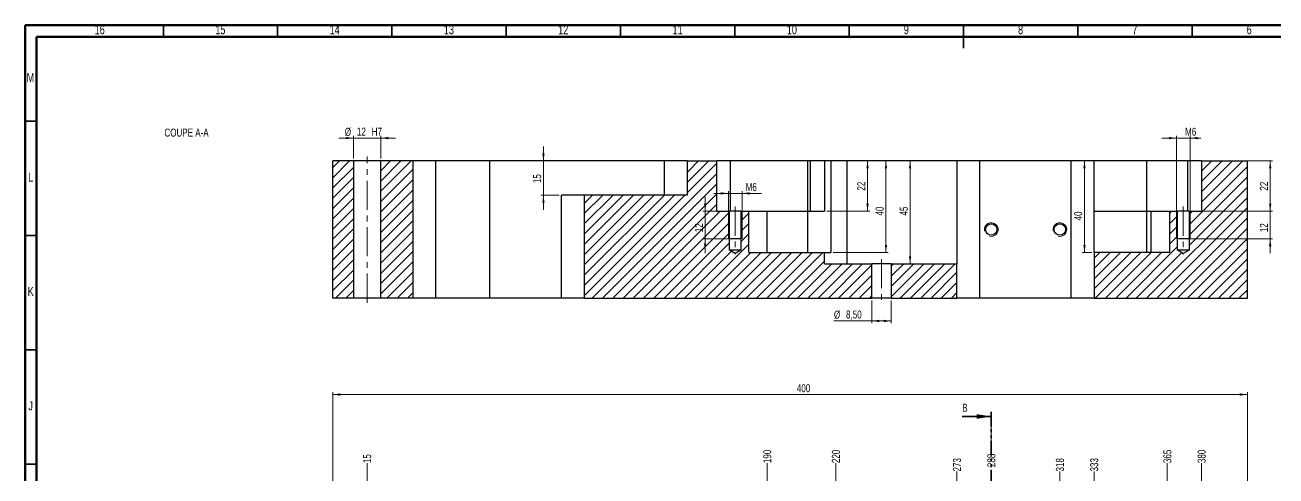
# Model space of a CAD drawing. Header units: millimetres. Extents: x 15 to 836, y 5 to 589.
# Drawn here: x 15 to 562, y 392 to 589 of the extents above; entities that cross this region are included whole.
import ezdxf

# ---------------------------------------------------------------- set-up
doc = ezdxf.new("R2010")
doc.units = ezdxf.units.MM
doc.linetypes.add('CENTERX2', pattern=[20.32, 12.7, -2.54, 2.54, -2.54])
doc.linetypes.add('PHANTOM', pattern=[12.7, 6.35, -1.27, 1.27, -1.27, 1.27, -1.27])
doc.styles.add('SLDTEXTSTYLE0', font='TXT', dxfattribs={"width": 0.75})
doc.dimstyles.new('SLDDIMSTYLE1', dxfattribs={"dimtxt": 3.5, "dimasz": 3.302, "dimexe": 0, "dimexo": 0.0625, "dimgap": 0.875, "dimtad": 0, "dimtih": 1, "dimtoh": 1, "dimrnd": 1e-09, "dimzin": 12, "dimdsep": 46, "dimtxsty": 'SLDTEXTSTYLE0', "dimblk1": 'NONE', "dimblk2": 'NONE', "dimsah": 1, "dimcen": 0.09, "dimadec": 0, "dimazin": 3, "dimtfac": 1, "dimtofl": 0, "dimtmove": 0, "dimatfit": 3, "dimldrblk": 'NONE', "dimfxl": 1, "dimfrac": 2, "dimtolj": 1, "dimtzin": 12, "dimarcsym": 0})
doc.dimstyles.new('SLDDIMSTYLE2', dxfattribs={"dimtxt": 3.5, "dimasz": 3.302, "dimexe": 0, "dimexo": 0.0625, "dimgap": 0.875, "dimtad": 1, "dimrnd": 1e-09, "dimzin": 12, "dimdsep": 46, "dimtxsty": 'SLDTEXTSTYLE0', "dimsah": 1, "dimcen": 0.09, "dimadec": 0, "dimazin": 3, "dimtfac": 1, "dimtofl": 0, "dimtmove": 0, "dimatfit": 3, "dimfxl": 1, "dimfrac": 2, "dimtolj": 1, "dimtzin": 12, "dimarcsym": 0})
doc.dimstyles.new('SLDDIMSTYLE5', dxfattribs={"dimtxt": 3.5, "dimasz": 3.302, "dimexe": 0, "dimexo": 0.0625, "dimgap": 0.875, "dimtad": 1, "dimrnd": 1e-09, "dimzin": 12, "dimdsep": 46, "dimtxsty": 'SLDTEXTSTYLE0', "dimsah": 1, "dimcen": 0.09, "dimadec": 0, "dimazin": 3, "dimtfac": 1, "dimtmove": 0, "dimatfit": 0, "dimfxl": 1, "dimfrac": 2, "dimtolj": 1, "dimtzin": 12, "dimarcsym": 0})

# ---------------------------------------------------------------- blocks, each defined once
blk = doc.blocks.new('_D_2')
at = {"color": 7, "linetype": 'Continuous', "lineweight": 18}
blk.add_line((164.64, 379.96), (164.64, 397.46), dxfattribs=at)
at = {"color": 7, "linetype": 'Continuous', "lineweight": 18, "insert": (162.9, 397.46), "char_height": 3.5, "attachment_point": 1, "rotation": 90, "style": 'SLDTEXTSTYLE0'}
blk.add_mtext('15', dxfattribs=at)
blk = doc.blocks.new('_None')
blk = doc.blocks.new('_D_12')
at = {"color": 7, "linetype": 'Continuous', "lineweight": 18}
blk.add_line((339.64, 379.96), (339.64, 397.46), dxfattribs=at)
at = {"color": 7, "linetype": 'Continuous', "lineweight": 18, "insert": (337.9, 397.46), "char_height": 3.5, "attachment_point": 1, "rotation": 90, "style": 'SLDTEXTSTYLE0'}
blk.add_mtext('190', dxfattribs=at)
blk = doc.blocks.new('_D_17')
at = {"color": 7, "linetype": 'Continuous', "lineweight": 18}
blk.add_line((369.64, 376.96), (369.64, 397.46), dxfattribs=at)
at = {"color": 7, "linetype": 'Continuous', "lineweight": 18, "insert": (367.9, 397.46), "char_height": 3.5, "attachment_point": 1, "rotation": 90, "style": 'SLDTEXTSTYLE0'}
blk.add_mtext('220', dxfattribs=at)
blk = doc.blocks.new('_D_21')
at = {"color": 7, "linetype": 'Continuous', "lineweight": 18}
blk.add_line((422.64, 343.46), (422.64, 393.79), dxfattribs=at)
at = {"color": 7, "linetype": 'Continuous', "lineweight": 18, "insert": (420.9, 393.79), "char_height": 3.5, "attachment_point": 1, "rotation": 90, "style": 'SLDTEXTSTYLE0'}
blk.add_mtext('273', dxfattribs=at)
blk = doc.blocks.new('_D_22')
at = {"color": 7, "linetype": 'Continuous', "lineweight": 18}
blk.add_line((437.64, 418.86), (437.64, 403.46), dxfattribs=at)
at = {"color": 7, "linetype": 'Continuous', "lineweight": 18, "insert": (435.9, 395.7), "char_height": 3.5, "attachment_point": 1, "rotation": 90, "style": 'SLDTEXTSTYLE0'}
blk.add_mtext('288', dxfattribs=at)
blk = doc.blocks.new('_D_24')
at = {"color": 7, "linetype": 'Continuous', "lineweight": 18}
blk.add_line((467.64, 370.46), (467.64, 393.79), dxfattribs=at)
at = {"color": 7, "linetype": 'Continuous', "lineweight": 18, "insert": (465.9, 393.79), "char_height": 3.5, "attachment_point": 1, "rotation": 90, "style": 'SLDTEXTSTYLE0'}
blk.add_mtext('318', dxfattribs=at)
blk = doc.blocks.new('_D_26')
at = {"color": 7, "linetype": 'Continuous', "lineweight": 18}
blk.add_line((482.64, 343.46), (482.64, 393.79), dxfattribs=at)
at = {"color": 7, "linetype": 'Continuous', "lineweight": 18, "insert": (480.9, 393.79), "char_height": 3.5, "attachment_point": 1, "rotation": 90, "style": 'SLDTEXTSTYLE0'}
blk.add_mtext('333', dxfattribs=at)
blk = doc.blocks.new('_D_31')
at = {"color": 7, "linetype": 'Continuous', "lineweight": 18}
blk.add_line((514.64, 379.96), (514.64, 397.46), dxfattribs=at)
at = {"color": 7, "linetype": 'Continuous', "lineweight": 18, "insert": (512.9, 397.46), "char_height": 3.5, "attachment_point": 1, "rotation": 90, "style": 'SLDTEXTSTYLE0'}
blk.add_mtext('365', dxfattribs=at)
blk = doc.blocks.new('_D_36')
at = {"color": 7, "linetype": 'Continuous', "lineweight": 18}
blk.add_line((529.64, 388.46), (529.64, 397.46), dxfattribs=at)
at = {"color": 7, "linetype": 'Continuous', "lineweight": 18, "insert": (527.9, 397.46), "char_height": 3.5, "attachment_point": 1, "rotation": 90, "style": 'SLDTEXTSTYLE0'}
blk.add_mtext('380', dxfattribs=at)
blk = doc.blocks.new('_D_77')
at = {"color": 7, "linetype": 'Continuous', "lineweight": 18}
for p, q in [((149.64, 388.46), (149.64, 428.46)), ((149.64, 427.46), (549.64, 427.46)), ((549.64, 358.46), (549.64, 428.46))]:
    blk.add_line(p, q, dxfattribs=at)
for points in [[(149.64, 427.46), (152.94, 426.95), (152.94, 427.97)], [(549.64, 427.46), (546.34, 427.97), (546.34, 426.95)]]:
    blk.add_solid(points, dxfattribs=at)
at = {"color": 7, "linetype": 'Continuous', "lineweight": 18, "insert": (352.61, 431.97), "char_height": 3.5, "attachment_point": 1, "style": 'SLDTEXTSTYLE0'}
blk.add_mtext('400', dxfattribs=at)
blk = doc.blocks.new('_D_90')
at = {"color": 7, "linetype": 'Continuous', "lineweight": 18}
for p, q in [((158.64, 539.65), (152.29, 539.65)), ((158.64, 530.65), (158.64, 540.65)), ((158.64, 539.65), (170.64, 539.65)), ((170.64, 530.65), (170.64, 540.65)), ((170.64, 539.65), (176.99, 539.65))]:
    blk.add_line(p, q, dxfattribs=at)
for points in [[(158.64, 539.65), (155.34, 540.16), (155.34, 539.14)], [(170.64, 539.65), (173.94, 539.14), (173.94, 540.16)]]:
    blk.add_solid(points, dxfattribs=at)
at = {"color": 7, "linetype": 'Continuous', "lineweight": 18, "char_height": 3.5, "attachment_point": 1, "style": 'SLDTEXTSTYLE0'}
for s, insert in [('%%c', (154.87, 544.16)), ('12', (160.15, 544.22)), ('H7', (166.64, 544.22))]:
    blk.add_mtext(s, dxfattribs=dict(at, insert=insert))
blk = doc.blocks.new('_D_91')
at = {"color": 7, "linetype": 'Continuous', "lineweight": 18}
for p, q in [((241.75, 529.65), (241.75, 536)), ((241.75, 514.65), (241.75, 529.65)), ((248.64, 514.65), (240.75, 514.65)), ((241.75, 514.65), (241.75, 508.3))]:
    blk.add_line(p, q, dxfattribs=at)
for points in [[(241.75, 529.65), (242.26, 532.95), (241.24, 532.95)], [(241.75, 514.65), (241.24, 511.35), (242.26, 511.35)]]:
    blk.add_solid(points, dxfattribs=at)
at = {"color": 7, "linetype": 'Continuous', "lineweight": 18, "insert": (237.24, 519.94), "char_height": 3.5, "attachment_point": 1, "rotation": 90, "style": 'SLDTEXTSTYLE0'}
blk.add_mtext('15', dxfattribs=at)
blk = doc.blocks.new('_D_92')
at = {"color": 7, "linetype": 'Continuous', "lineweight": 18}
for p, q in [((365.64, 529.65), (384.51, 529.65)), ((383.51, 529.65), (383.51, 507.65)), ((365.64, 507.65), (384.51, 507.65))]:
    blk.add_line(p, q, dxfattribs=at)
for points in [[(383.51, 529.65), (383, 526.35), (384.02, 526.35)], [(383.51, 507.65), (384.02, 510.95), (383, 510.95)]]:
    blk.add_solid(points, dxfattribs=at)
at = {"color": 7, "linetype": 'Continuous', "lineweight": 18, "insert": (379, 516.66), "char_height": 3.5, "attachment_point": 1, "rotation": 90, "style": 'SLDTEXTSTYLE0'}
blk.add_mtext('22', dxfattribs=at)
blk = doc.blocks.new('_D_93')
at = {"color": 7, "linetype": 'Continuous', "lineweight": 18}
for p, q in [((322.64, 515.45), (316.29, 515.45)), ((322.64, 496.65), (322.64, 516.45)), ((322.64, 515.45), (328.64, 515.45)), ((328.64, 496.65), (328.64, 516.45)), ((328.64, 515.45), (337.09, 515.45))]:
    blk.add_line(p, q, dxfattribs=at)
for points in [[(322.64, 515.45), (319.34, 515.96), (319.34, 514.94)], [(328.64, 515.45), (331.94, 514.94), (331.94, 515.96)]]:
    blk.add_solid(points, dxfattribs=at)
at = {"color": 7, "linetype": 'Continuous', "lineweight": 18, "insert": (330.22, 519.96), "char_height": 3.5, "attachment_point": 1, "style": 'SLDTEXTSTYLE0'}
blk.add_mtext('M6', dxfattribs=at)
blk = doc.blocks.new('_D_94')
at = {"color": 7, "linetype": 'Continuous', "lineweight": 18}
for p, q in [((312.5, 507.65), (312.5, 514)), ((327.64, 507.65), (311.5, 507.65)), ((312.5, 507.65), (312.5, 495.65)), ((327.64, 495.65), (311.5, 495.65)), ((312.5, 495.65), (312.5, 489.3))]:
    blk.add_line(p, q, dxfattribs=at)
for points in [[(312.5, 507.65), (313.01, 510.95), (311.99, 510.95)], [(312.5, 495.65), (311.99, 492.35), (313.01, 492.35)]]:
    blk.add_solid(points, dxfattribs=at)
at = {"color": 7, "linetype": 'Continuous', "lineweight": 18, "insert": (307.99, 498.49), "char_height": 3.5, "attachment_point": 1, "rotation": 90, "style": 'SLDTEXTSTYLE0'}
blk.add_mtext('12', dxfattribs=at)
blk = doc.blocks.new('_D_95')
at = {"color": 7, "linetype": 'Continuous', "lineweight": 18}
for p, q in [((385.39, 468.65), (385.39, 458.65)), ((393.89, 468.65), (393.89, 458.65)), ((385.39, 459.65), (368.83, 459.65)), ((385.39, 459.65), (393.89, 459.65))]:
    blk.add_line(p, q, dxfattribs=at)
for points in [[(385.39, 459.65), (388.69, 459.14), (388.69, 460.16)], [(393.89, 459.65), (390.59, 460.16), (390.59, 459.14)]]:
    blk.add_solid(points, dxfattribs=at)
at = {"color": 7, "linetype": 'Continuous', "lineweight": 18, "char_height": 3.5, "attachment_point": 1, "style": 'SLDTEXTSTYLE0'}
for s, insert in [('%%c', (368.83, 464.16)), ('8,50', (374.11, 464.22))]:
    blk.add_mtext(s, dxfattribs=dict(at, insert=insert))
blk = doc.blocks.new('_D_96')
at = {"color": 7, "linetype": 'Continuous', "lineweight": 18}
blk.add_line((402.12, 484.65), (402.12, 529.65), dxfattribs=at)
for points in [[(402.12, 529.65), (401.62, 526.35), (402.63, 526.35)], [(402.12, 484.65), (402.63, 487.95), (401.62, 487.95)]]:
    blk.add_solid(points, dxfattribs=at)
at = {"color": 7, "linetype": 'Continuous', "lineweight": 18, "insert": (397.61, 505.76), "char_height": 3.5, "attachment_point": 1, "rotation": 90, "style": 'SLDTEXTSTYLE0'}
blk.add_mtext('45', dxfattribs=at)
blk = doc.blocks.new('_D_97')
at = {"color": 7, "linetype": 'Continuous', "lineweight": 18}
for p, q in [((376.64, 529.65), (392.56, 529.65)), ((391.56, 489.65), (391.56, 529.65)), ((368.5, 489.65), (392.56, 489.65))]:
    blk.add_line(p, q, dxfattribs=at)
for points in [[(391.56, 529.65), (391.05, 526.35), (392.07, 526.35)], [(391.56, 489.65), (392.07, 492.95), (391.05, 492.95)]]:
    blk.add_solid(points, dxfattribs=at)
at = {"color": 7, "linetype": 'Continuous', "lineweight": 18, "insert": (387.05, 505.76), "char_height": 3.5, "attachment_point": 1, "rotation": 90, "style": 'SLDTEXTSTYLE0'}
blk.add_mtext('40', dxfattribs=at)
blk = doc.blocks.new('_D_98')
at = {"color": 7, "linetype": 'Continuous', "lineweight": 18}
for p, q in [((478.4, 489.65), (478.4, 529.65)), ((481.64, 489.65), (477.4, 489.65))]:
    blk.add_line(p, q, dxfattribs=at)
for points in [[(478.4, 529.65), (477.89, 526.35), (478.91, 526.35)], [(478.4, 489.65), (478.91, 492.95), (477.89, 492.95)]]:
    blk.add_solid(points, dxfattribs=at)
at = {"color": 7, "linetype": 'Continuous', "lineweight": 18, "insert": (473.89, 503.65), "char_height": 3.5, "attachment_point": 1, "rotation": 90, "style": 'SLDTEXTSTYLE0'}
blk.add_mtext('40', dxfattribs=at)
blk = doc.blocks.new('_D_99')
at = {"color": 7, "linetype": 'Continuous', "lineweight": 18}
for p, q in [((545.64, 529.65), (560.64, 529.65)), ((559.64, 507.65), (559.64, 529.65)), ((516.64, 507.65), (560.64, 507.65))]:
    blk.add_line(p, q, dxfattribs=at)
for points in [[(559.64, 529.65), (559.13, 526.35), (560.15, 526.35)], [(559.64, 507.65), (560.15, 510.95), (559.13, 510.95)]]:
    blk.add_solid(points, dxfattribs=at)
at = {"color": 7, "linetype": 'Continuous', "lineweight": 18, "insert": (555.13, 516.66), "char_height": 3.5, "attachment_point": 1, "rotation": 90, "style": 'SLDTEXTSTYLE0'}
blk.add_mtext('22', dxfattribs=at)
blk = doc.blocks.new('_D_100')
at = {"color": 7, "linetype": 'Continuous', "lineweight": 18}
for p, q in [((559.64, 507.65), (559.64, 514)), ((519.64, 507.65), (560.64, 507.65)), ((559.64, 507.65), (559.64, 495.65)), ((519.64, 495.65), (560.64, 495.65)), ((559.64, 495.65), (559.64, 489.3))]:
    blk.add_line(p, q, dxfattribs=at)
for points in [[(559.64, 507.65), (560.15, 510.95), (559.13, 510.95)], [(559.64, 495.65), (559.13, 492.35), (560.15, 492.35)]]:
    blk.add_solid(points, dxfattribs=at)
at = {"color": 7, "linetype": 'Continuous', "lineweight": 18, "insert": (555.13, 498.49), "char_height": 3.5, "attachment_point": 1, "rotation": 90, "style": 'SLDTEXTSTYLE0'}
blk.add_mtext('12', dxfattribs=at)
blk = doc.blocks.new('_D_101')
at = {"color": 7, "linetype": 'Continuous', "lineweight": 18}
for p, q in [((518.64, 539.65), (512.29, 539.65)), ((518.64, 496.65), (518.64, 540.65)), ((518.64, 539.65), (524.64, 539.65)), ((524.64, 496.65), (524.64, 540.65)), ((524.64, 539.65), (529.29, 539.65))]:
    blk.add_line(p, q, dxfattribs=at)
for points in [[(518.64, 539.65), (515.34, 540.16), (515.34, 539.14)], [(524.64, 539.65), (527.94, 539.14), (527.94, 540.16)]]:
    blk.add_solid(points, dxfattribs=at)
at = {"color": 7, "linetype": 'Continuous', "lineweight": 18, "insert": (522.42, 544.16), "char_height": 3.5, "attachment_point": 1, "style": 'SLDTEXTSTYLE0'}
blk.add_mtext('M6', dxfattribs=at)

msp = doc.modelspace()

# ---------------------------------------------------------------- hatches: boundary and pattern name
at = {"linetype": 'Continuous', "lineweight": 18}
h = msp.add_hatch(dxfattribs=at)
h.set_pattern_fill('ANSI31', style=0)
h.paths.add_polyline_path([(149.637, 529.651), (149.637, 469.651), (158.637, 469.651), (158.637, 529.651)], flags=0)
h = msp.add_hatch(dxfattribs=at)
h.set_pattern_fill('ANSI31', style=0)
h.paths.add_polyline_path([(184.637, 469.651), (184.637, 529.651), (170.637, 529.651), (170.637, 469.651)], flags=0)
h = msp.add_hatch(dxfattribs=at)
h.set_pattern_fill('ANSI31', style=0)
h.paths.add_polyline_path([(259.637, 514.651), (259.637, 469.651), (385.387, 469.651), (385.387, 484.651), (364.637, 484.651), (364.637, 489.651), (331.637, 489.651), (331.637, 507.651), (328.137, 507.651), (328.137, 490.651), (325.637, 489.149), (323.137, 490.651), (323.137, 507.651), (317.637, 507.651), (317.637, 529.651), (304.637, 529.651), (304.637, 514.651)], flags=0)
h = msp.add_hatch(dxfattribs=at)
h.set_pattern_fill('ANSI31', style=0)
h.paths.add_polyline_path([(515.637, 489.651), (482.637, 489.651), (482.637, 469.651), (549.637, 469.651), (549.637, 529.651), (529.637, 529.651), (529.637, 507.651), (524.137, 507.651), (524.137, 490.651), (521.637, 489.149), (519.137, 490.651), (519.137, 507.651), (515.637, 507.651)], flags=0)
h = msp.add_hatch(dxfattribs=at)
h.set_pattern_fill('ANSI31', style=0)
h.paths.add_polyline_path([(393.887, 484.651), (393.887, 469.651), (422.637, 469.651), (422.637, 484.651)], flags=0)

# ---------------------------------------------------------------- linework, layer by layer
at = {"color": 7, "linetype": 'Continuous', "lineweight": 70}
for p, q in [((15, 5), (15, 589)), ((15, 589), (836, 589)), ((20, 10), (20, 584)), ((20, 584), (831, 584))]:
    msp.add_line(p, q, dxfattribs=at)
at = {"color": 7, "linetype": 'Continuous', "lineweight": 35}
for p, q in [((75.5, 584), (75.5, 589)), ((125.5, 584), (125.5, 589)), ((175.5, 584), (175.5, 589)), ((225.5, 584), (225.5, 589)), ((275.5, 584), (275.5, 589)), ((325.5, 584), (325.5, 589)), ((375.5, 584), (375.5, 589)), ((425.5, 589.001), (425.5, 578.999)), ((425.5, 584), (425.5, 589)), ((475.5, 584), (475.5, 589)), ((525.5, 584), (525.5, 589)), ((20, 547), (15, 547)), ((20, 497), (15, 497)), ((20, 447), (15, 447)), ((424.937, 417.858), (437.637, 417.858)), ((20, 397), (15, 397))]:
    msp.add_line(p, q, dxfattribs=at)
at = {"color": 7, "linetype": 'CENTERX2', "lineweight": 18}
for p, q in [((164.637, 467.651), (164.637, 531.651)), ((325.637, 509.651), (325.637, 488.651)), ((521.637, 509.651), (521.637, 488.651)), ((389.637, 486.651), (389.637, 467.651))]:
    msp.add_line(p, q, dxfattribs=at)
at = {"color": 7, "linetype": 'Continuous', "lineweight": 25}
for p, q in [((158.637, 529.651), (149.637, 529.651)), ((149.637, 469.651), (149.637, 529.651)), ((158.637, 529.651), (158.637, 469.651)), ((170.637, 529.651), (158.637, 529.651)), ((170.637, 469.651), (170.637, 529.651)), ((184.637, 529.651), (170.637, 529.651)), ((184.637, 529.651), (184.637, 469.651)), ((194.637, 529.651), (184.637, 529.651)), ((194.637, 469.651), (194.637, 529.651)), ((218.289, 529.651), (194.637, 529.651)), ((218.289, 469.651), (218.289, 529.651)), ((294.637, 529.651), (218.289, 529.651)), ((294.637, 514.651), (294.637, 529.651)), ((304.637, 529.651), (294.637, 529.651)), ((304.637, 529.651), (304.637, 514.651)), ((304.637, 529.651), (317.637, 529.651)), ((317.637, 507.651), (317.637, 529.651)), ((323.637, 529.651), (317.637, 529.651)), ((323.637, 507.651), (323.637, 529.651)), ((357.278, 529.651), (323.637, 529.651)), ((357.278, 529.651), (357.278, 507.651)), ((358.637, 529.651), (357.278, 529.651)), ((358.637, 507.651), (358.637, 529.651)), ((364.637, 529.651), (358.637, 529.651)), ((364.637, 529.651), (364.637, 507.651)), ((367.496, 529.651), (364.637, 529.651)), ((367.496, 529.651), (367.496, 489.651)), ((374.637, 529.651), (367.496, 529.651)), ((374.637, 484.651), (374.637, 529.651)), ((422.637, 529.651), (374.637, 529.651)), ((422.637, 529.651), (422.637, 484.651)), ((432.637, 529.651), (422.637, 529.651)), ((432.637, 469.651), (432.637, 529.651)), ((472.637, 529.651), (432.637, 529.651)), ((472.637, 469.651), (472.637, 529.651)), ((482.637, 529.651), (472.637, 529.651)), ((505.675, 529.651), (482.637, 529.651)), ((482.637, 507.651), (482.637, 529.651)), ((505.675, 507.651), (505.675, 529.651)), ((523.637, 529.651), (505.675, 529.651)), ((523.637, 507.651), (523.637, 529.651)), ((529.637, 529.651), (523.637, 529.651)), ((529.637, 529.651), (529.637, 507.651)), ((529.637, 529.651), (549.637, 529.651)), ((549.637, 469.651), (549.637, 529.651)), ((249.637, 469.651), (249.637, 514.651)), ((259.637, 514.651), (249.637, 514.651)), ((304.637, 514.651), (259.637, 514.651)), ((259.637, 514.651), (259.637, 469.651)), ((317.637, 507.651), (323.137, 507.651)), ((323.137, 490.651), (323.137, 507.651)), ((328.137, 507.651), (323.137, 507.651)), ((328.137, 507.651), (328.137, 490.651)), ((328.137, 507.651), (331.637, 507.651)), ((331.637, 489.651), (331.637, 507.651)), ((331.637, 507.651), (339.637, 507.651)), ((339.637, 489.651), (339.637, 507.651)), ((339.637, 507.651), (357.278, 507.651)), ((357.278, 507.651), (357.278, 489.651)), ((357.278, 507.651), (364.637, 507.651)), ((482.637, 507.651), (505.675, 507.651)), ((482.637, 489.651), (482.637, 507.651)), ((505.675, 489.651), (505.675, 507.651)), ((505.675, 507.651), (507.637, 507.651)), ((507.637, 489.651), (507.637, 507.651)), ((507.637, 507.651), (515.637, 507.651)), ((515.637, 507.651), (515.637, 489.651)), ((515.637, 507.651), (519.137, 507.651)), ((519.137, 490.651), (519.137, 507.651)), ((524.137, 507.651), (519.137, 507.651)), ((524.137, 507.651), (524.137, 490.651)), ((524.137, 507.651), (529.637, 507.651)), ((325.637, 489.149), (323.137, 490.651)), ((328.137, 490.651), (323.137, 490.651)), ((328.137, 490.651), (325.637, 489.149)), ((331.637, 489.651), (364.637, 489.651)), ((364.637, 484.651), (364.637, 489.651)), ((364.637, 489.651), (367.496, 489.651)), ((482.637, 489.651), (482.637, 469.651)), ((515.637, 489.651), (482.637, 489.651)), ((521.637, 489.149), (519.137, 490.651)), ((524.137, 490.651), (519.137, 490.651)), ((524.137, 490.651), (521.637, 489.149)), ((364.637, 484.651), (385.387, 484.651)), ((385.387, 469.651), (385.387, 484.651)), ((393.887, 484.651), (385.387, 484.651)), ((393.887, 484.651), (422.637, 484.651)), ((393.887, 484.651), (393.887, 469.651)), ((422.637, 469.651), (422.637, 484.651)), ((158.637, 469.651), (149.637, 469.651)), ((170.637, 469.651), (158.637, 469.651)), ((184.637, 469.651), (170.637, 469.651)), ((194.637, 469.651), (184.637, 469.651)), ((218.289, 469.651), (194.637, 469.651)), ((249.637, 469.651), (218.289, 469.651)), ((259.637, 469.651), (249.637, 469.651)), ((259.637, 469.651), (385.387, 469.651)), ((393.887, 469.651), (385.387, 469.651)), ((393.887, 469.651), (422.637, 469.651)), ((432.637, 469.651), (422.637, 469.651)), ((472.637, 469.651), (432.637, 469.651)), ((482.637, 469.651), (472.637, 469.651)), ((482.637, 469.651), (549.637, 469.651))]:
    msp.add_line(p, q, dxfattribs=at)
at = {"color": 7, "linetype": 'Continuous', "lineweight": 18}
for p, q in [((322.637, 507.651), (322.637, 495.651)), ((328.637, 507.651), (328.637, 495.651)), ((518.637, 507.651), (518.637, 495.651)), ((524.637, 507.651), (524.637, 495.651)), ((322.637, 495.651), (328.637, 495.651)), ((518.637, 495.651), (524.637, 495.651))]:
    msp.add_line(p, q, dxfattribs=at)
at = {"color": 7, "linetype": 'PHANTOM', "lineweight": 35}
msp.add_line((437.637, 419.858), (437.637, 244.601), dxfattribs=at)
at = {"color": 7, "linetype": 'Continuous', "lineweight": 25}
for centre in [(437.637, 499.651), (467.637, 499.651)]:
    msp.add_circle(centre, 2.5, dxfattribs=at)
at = {"color": 7, "linetype": 'Continuous', "lineweight": 18}
for centre in [(437.637, 499.651), (467.637, 499.651)]:
    msp.add_arc(centre, 3, 255, 195, dxfattribs=at)
at = {"color": 7, "linetype": 'Continuous', "lineweight": 35}
msp.add_solid([(437.637, 417.858), (431.287, 418.874), (431.287, 416.842)], dxfattribs=at)

# ---------------------------------------------------------------- texts
at = {"color": 7, "linetype": 'Continuous', "lineweight": 0, "attachment_point": 2, "style": 'SLDTEXTSTYLE0'}
for s, insert, char_height in [('16', (47.67, 589.06), 3.9688), ('15', (100.42, 589.06), 3.9688), ('14', (150.42, 589.06), 3.9688), ('13', (200.42, 589.06), 3.9688), ('12', (250.42, 589.06), 3.9688), ('11', (300.42, 589.06), 3.9688), ('10', (350.42, 589.06), 3.9688), ('9', (400.46, 589.06), 3.969), ('8', (450.46, 589.06), 3.969), ('7', (500.46, 589.06), 3.969), ('6', (550.46, 589.06), 3.969), ('M', (17.362, 568.06), 3.969), ('COUPE A-A', (85.653, 543.801), 3.5), ('L', (17.455, 524.56), 3.969), ('K', (17.489, 474.56), 3.969), ('J', (17.465, 424.56), 3.969)]:
    msp.add_mtext(s, dxfattribs=dict(at, insert=insert, char_height=char_height))
at = {"color": 7, "linetype": 'Continuous', "insert": (424.937, 423.412), "char_height": 3.5, "attachment_point": 1, "style": 'SLDTEXTSTYLE0'}
msp.add_mtext('B', dxfattribs=at)

# ---------------------------------------------------------------- dimensions: what is measured, and where the dimension line sits
at = {"color": 7, "linetype": 'Continuous', "lineweight": 18}
for base, p1, p2, text, dimstyle, picture, middle in [((170.637, 539.651), (158.637, 529.651), (170.637, 529.651), '%%c<> H7', 'SLDDIMSTYLE5', '_D_90', (163.631, 539.651)), ((524.637, 539.651), (518.637, 495.651), (524.637, 495.651), 'M6', 'SLDDIMSTYLE5', '_D_101', (525.858, 539.651)), ((328.637, 515.451), (322.637, 495.651), (328.637, 495.651), 'M6', 'SLDDIMSTYLE5', '_D_93', (333.654, 515.451)), ((393.887, 459.651), (385.387, 469.651), (393.887, 469.651), '%%c<>', 'SLDDIMSTYLE2', '_D_95', (375.995, 459.651))]:
    dim = msp.add_linear_dim(base=base, p1=p1, p2=p2, text=text, dimstyle=dimstyle, dxfattribs=at)
    dim.commit()
    dim.dimension.update_dxf_attribs({"geometry": picture, "text_midpoint": middle, "dimtype": 160})
for base, p1, p2, dimstyle, picture, middle in [((241.748, 529.651), (249.637, 514.651), (218.289, 529.651), 'SLDDIMSTYLE5', '_D_91', (241.748, 522.526)), ((383.509, 507.651), (364.637, 529.651), (364.637, 507.651), 'SLDDIMSTYLE2', '_D_92', (383.509, 519.25)), ((391.557, 529.651), (367.496, 489.651), (375.637, 529.651), 'SLDDIMSTYLE2', '_D_97', (391.557, 508.348)), ((402.125, 529.651), (385.387, 484.651), (432.637, 529.651), 'SLDDIMSTYLE2', '_D_96', (402.125, 508.348)), ((478.401, 529.651), (482.637, 489.651), (472.637, 529.651), 'SLDDIMSTYLE2', '_D_98', (478.401, 506.235)), ((559.637, 529.651), (515.637, 507.651), (544.637, 529.651), 'SLDDIMSTYLE2', '_D_99', (559.637, 519.25)), ((312.5, 495.651), (328.637, 507.651), (328.637, 495.651), 'SLDDIMSTYLE5', '_D_94', (312.5, 501.077)), ((559.637, 495.651), (518.637, 507.651), (518.637, 495.651), 'SLDDIMSTYLE5', '_D_100', (559.637, 501.077))]:
    dim = msp.add_linear_dim(base=base, p1=p1, p2=p2, angle=90, dimstyle=dimstyle, dxfattribs=at)
    dim.commit()
    dim.dimension.update_dxf_attribs({"geometry": picture, "text_midpoint": middle, "dimtype": 160})
dim = msp.add_linear_dim(base=(549.637, 427.458), p1=(149.637, 387.458), p2=(549.637, 357.458), dimstyle='SLDDIMSTYLE2', dxfattribs=at)
dim.commit()
dim.dimension.update_dxf_attribs({"geometry": '_D_77', "text_midpoint": (356.488, 427.458), "dimtype": 160})
for feature_location, offset, picture, middle in [((437.637, 419.858), (0, -16.4), '_D_22', (437.637, 399.579)), ((339.637, 378.958), (0, 18.5), '_D_12', (339.637, 401.337)), ((369.637, 375.958), (0, 21.5), '_D_17', (369.637, 401.337)), ((514.637, 378.958), (0, 18.5), '_D_31', (514.637, 401.337)), ((529.637, 387.458), (0, 10), '_D_36', (529.637, 401.337)), ((164.637, 378.958), (0, 18.5), '_D_2', (164.637, 400.044)), ((422.637, 342.458), (0, 51.337), '_D_21', (422.637, 397.674)), ((467.637, 369.458), (0, 24.337), '_D_24', (467.637, 397.674)), ((482.637, 342.458), (0, 51.337), '_D_26', (482.637, 397.674))]:
    dim = msp.add_ordinate_dim(feature_location=feature_location, offset=offset, dtype=1, origin=(149.637, 117.458), dimstyle='SLDDIMSTYLE1', dxfattribs=at)
    dim.commit()
    dim.dimension.update_dxf_attribs({"geometry": picture, "text_midpoint": middle})

doc.saveas('drawing.dxf')
